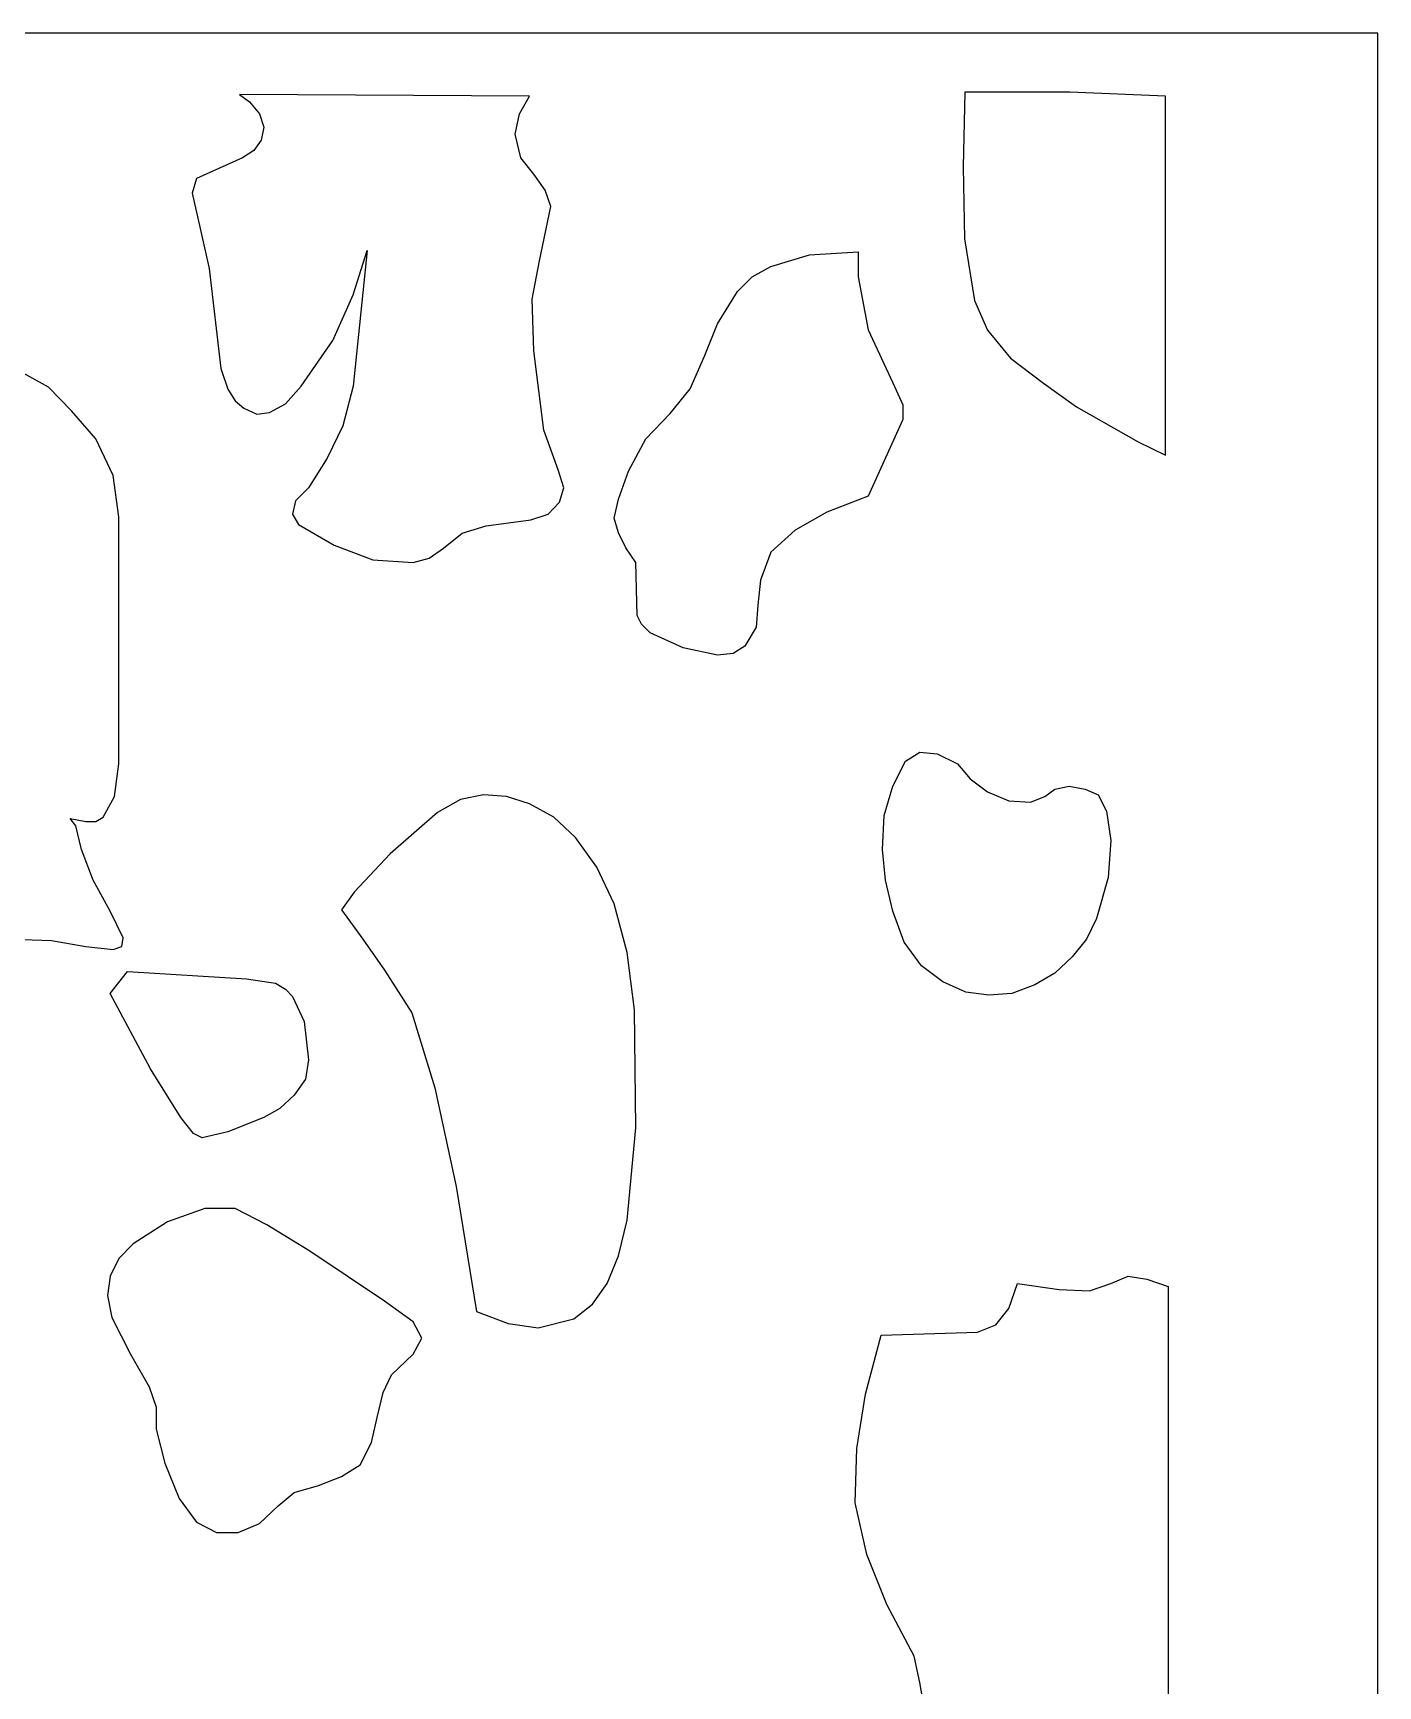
# Model space of a CAD drawing. Header units: centimetres. Extents: x 14.6 to 27.5, y -9.5 to 9.4.
# Drawn here: x 25.328 to 27.5, y 6.737 to 9.406 of the extents above; entities that cross this region are included whole.
import ezdxf

# ---------------------------------------------------------------- set-up
doc = ezdxf.new("R2010")
doc.units = ezdxf.units.CM
doc.header["$MEASUREMENT"] = 0
doc.layers.add('layer 1', color=7, linetype='Continuous')

msp = doc.modelspace()

# ---------------------------------------------------------------- linework, layer by layer
at = {"layer": 'layer 1', "color": 250}
for points, knots in [([(27.5, -9.49904), (27.5, -9.49904), (21.19814, -9.50001), (21.19814, -9.50001), (21.19814, -9.50001), (21.19814, -9.50001), (21.19814, 9.40559), (21.19814, 9.40559), (21.19814, 9.40559), (21.19814, 9.40559), (27.5, 9.40559), (27.5, 9.40559), (27.5, 9.40559), (27.5, 9.40559), (27.5, -9.49904), (27.5, -9.49904)], [0, 0, 0, 0, 0.2, 0.2, 0.2, 0.2, 0.4, 0.4, 0.4, 0.4, 0.6, 0.6, 0.6, 0.6, 1, 1, 1, 1]), ([(25.77259, 8.67165), (25.77259, 8.67165), (25.8027, 8.7193), (25.8027, 8.7193), (25.8027, 8.7193), (25.8027, 8.7193), (25.82825, 8.7716), (25.82825, 8.7716), (25.82825, 8.7716), (25.82825, 8.7716), (25.84471, 8.83571), (25.84471, 8.83571), (25.84471, 8.83571), (25.84471, 8.83571), (25.86782, 9.05441), (25.86782, 9.05441), (25.86782, 9.05441), (25.86782, 9.05441), (25.84471, 8.98312), (25.84471, 8.98312), (25.84471, 8.98312), (25.84471, 8.98312), (25.81215, 8.90932), (25.81215, 8.90932), (25.81215, 8.90932), (25.81215, 8.90932), (25.76103, 8.83571), (25.76103, 8.83571), (25.76103, 8.83571), (25.76103, 8.83571), (25.73548, 8.80724), (25.73548, 8.80724), (25.73548, 8.80724), (25.73548, 8.80724), (25.70992, 8.79291), (25.70992, 8.79291), (25.70992, 8.79291), (25.70992, 8.79291), (25.68926, 8.79058), (25.68926, 8.79058), (25.68926, 8.79058), (25.68926, 8.79058), (25.66826, 8.80007), (25.66826, 8.80007), (25.66826, 8.80007), (25.66826, 8.80007), (25.65425, 8.81189), (25.65425, 8.81189), (25.65425, 8.81189), (25.65425, 8.81189), (25.6427, 8.83087), (25.6427, 8.83087), (25.6427, 8.83087), (25.6427, 8.83087), (25.63115, 8.86419), (25.63115, 8.86419), (25.63115, 8.86419), (25.63115, 8.86419), (25.61259, 9.02574), (25.61259, 9.02574), (25.61259, 9.02574), (25.61259, 9.02574), (25.59403, 9.10671), (25.59403, 9.10671), (25.59403, 9.10671), (25.59403, 9.10671), (25.58493, 9.147), (25.58493, 9.147), (25.58493, 9.147), (25.58493, 9.147), (25.59193, 9.17082), (25.59193, 9.17082), (25.59193, 9.17082), (25.59193, 9.17082), (25.66616, 9.20414), (25.66616, 9.20414), (25.66616, 9.20414), (25.66616, 9.20414), (25.68471, 9.21596), (25.68471, 9.21596), (25.68471, 9.21596), (25.68471, 9.21596), (25.69626, 9.23262), (25.69626, 9.23262), (25.69626, 9.23262), (25.69626, 9.23262), (25.70082, 9.25392), (25.70082, 9.25392), (25.70082, 9.25392), (25.70082, 9.25392), (25.69381, 9.27542), (25.69381, 9.27542), (25.69381, 9.27542), (25.69381, 9.27542), (25.67771, 9.29441), (25.67771, 9.29441), (25.67771, 9.29441), (25.67771, 9.29441), (25.66125, 9.30622), (25.66125, 9.30622), (25.66125, 9.30622), (25.66125, 9.30622), (26.12969, 9.3039), (26.12969, 9.3039), (26.12969, 9.3039), (26.12969, 9.3039), (26.11359, 9.27542), (26.11359, 9.27542), (26.11359, 9.27542), (26.11359, 9.27542), (26.10659, 9.24211), (26.10659, 9.24211), (26.10659, 9.24211), (26.10659, 9.24211), (26.11569, 9.20414), (26.11569, 9.20414), (26.11569, 9.20414), (26.11569, 9.20414), (26.13669, 9.17799), (26.13669, 9.17799), (26.13669, 9.17799), (26.13669, 9.17799), (26.15525, 9.15184), (26.15525, 9.15184), (26.15525, 9.15184), (26.15525, 9.15184), (26.16435, 9.12569), (26.16435, 9.12569), (26.16435, 9.12569), (26.16435, 9.12569), (26.1458, 9.03775), (26.1458, 9.03775), (26.1458, 9.03775), (26.1458, 9.03775), (26.13424, 8.97596), (26.13424, 8.97596), (26.13424, 8.97596), (26.13424, 8.97596), (26.13669, 8.89266), (26.13669, 8.89266), (26.13669, 8.89266), (26.13669, 8.89266), (26.1528, 8.76443), (26.1528, 8.76443), (26.1528, 8.76443), (26.1528, 8.76443), (26.17626, 8.70031), (26.17626, 8.70031), (26.17626, 8.70031), (26.17626, 8.70031), (26.18536, 8.67165), (26.18536, 8.67165), (26.18536, 8.67165), (26.18536, 8.67165), (26.17836, 8.64801), (26.17836, 8.64801), (26.17836, 8.64801), (26.17836, 8.64801), (26.1598, 8.62903), (26.1598, 8.62903), (26.1598, 8.62903), (26.1598, 8.62903), (26.13214, 8.61954), (26.13214, 8.61954), (26.13214, 8.61954), (26.13214, 8.61954), (26.06002, 8.61005), (26.06002, 8.61005), (26.06002, 8.61005), (26.06002, 8.61005), (26.02081, 8.59804), (26.02081, 8.59804), (26.02081, 8.59804), (26.02081, 8.59804), (25.9907, 8.57421), (25.9907, 8.57421), (25.9907, 8.57421), (25.9907, 8.57421), (25.96759, 8.55775), (25.96759, 8.55775), (25.96759, 8.55775), (25.96759, 8.55775), (25.94204, 8.55058), (25.94204, 8.55058), (25.94204, 8.55058), (25.94204, 8.55058), (25.87692, 8.55523), (25.87692, 8.55523), (25.87692, 8.55523), (25.87692, 8.55523), (25.81425, 8.57906), (25.81425, 8.57906), (25.81425, 8.57906), (25.81425, 8.57906), (25.75648, 8.61237), (25.75648, 8.61237), (25.75648, 8.61237), (25.75648, 8.61237), (25.74703, 8.62903), (25.74703, 8.62903), (25.74703, 8.62903), (25.74703, 8.62903), (25.75193, 8.65034), (25.75193, 8.65034), (25.75193, 8.65034), (25.75193, 8.65034), (25.77259, 8.67165), (25.77259, 8.67165)], [0, 0, 0, 0, 0.0188679, 0.0188679, 0.0188679, 0.0188679, 0.0377358, 0.0377358, 0.0377358, 0.0377358, 0.0566038, 0.0566038, 0.0566038, 0.0566038, 0.0754717, 0.0754717, 0.0754717, 0.0754717, 0.0943396, 0.0943396, 0.0943396, 0.0943396, 0.1132075, 0.1132075, 0.1132075, 0.1132075, 0.1320755, 0.1320755, 0.1320755, 0.1320755, 0.1509434, 0.1509434, 0.1509434, 0.1509434, 0.1698113, 0.1698113, 0.1698113, 0.1698113, 0.1886792, 0.1886792, 0.1886792, 0.1886792, 0.2075472, 0.2075472, 0.2075472, 0.2075472, 0.2264151, 0.2264151, 0.2264151, 0.2264151, 0.245283, 0.245283, 0.245283, 0.245283, 0.2641509, 0.2641509, 0.2641509, 0.2641509, 0.2830189, 0.2830189, 0.2830189, 0.2830189, 0.3018868, 0.3018868, 0.3018868, 0.3018868, 0.3207547, 0.3207547, 0.3207547, 0.3207547, 0.3396226, 0.3396226, 0.3396226, 0.3396226, 0.3584906, 0.3584906, 0.3584906, 0.3584906, 0.3773585, 0.3773585, 0.3773585, 0.3773585, 0.3962264, 0.3962264, 0.3962264, 0.3962264, 0.4150943, 0.4150943, 0.4150943, 0.4150943, 0.4339623, 0.4339623, 0.4339623, 0.4339623, 0.4528302, 0.4528302, 0.4528302, 0.4528302, 0.4716981, 0.4716981, 0.4716981, 0.4716981, 0.490566, 0.490566, 0.490566, 0.490566, 0.509434, 0.509434, 0.509434, 0.509434, 0.5283019, 0.5283019, 0.5283019, 0.5283019, 0.5471698, 0.5471698, 0.5471698, 0.5471698, 0.5660377, 0.5660377, 0.5660377, 0.5660377, 0.5849057, 0.5849057, 0.5849057, 0.5849057, 0.6037736, 0.6037736, 0.6037736, 0.6037736, 0.6226415, 0.6226415, 0.6226415, 0.6226415, 0.6415094, 0.6415094, 0.6415094, 0.6415094, 0.6603774, 0.6603774, 0.6603774, 0.6603774, 0.6792453, 0.6792453, 0.6792453, 0.6792453, 0.6981132, 0.6981132, 0.6981132, 0.6981132, 0.7169811, 0.7169811, 0.7169811, 0.7169811, 0.7358491, 0.7358491, 0.7358491, 0.7358491, 0.754717, 0.754717, 0.754717, 0.754717, 0.7735849, 0.7735849, 0.7735849, 0.7735849, 0.7924528, 0.7924528, 0.7924528, 0.7924528, 0.8113208, 0.8113208, 0.8113208, 0.8113208, 0.8301887, 0.8301887, 0.8301887, 0.8301887, 0.8490566, 0.8490566, 0.8490566, 0.8490566, 0.8679245, 0.8679245, 0.8679245, 0.8679245, 0.8867925, 0.8867925, 0.8867925, 0.8867925, 0.9056604, 0.9056604, 0.9056604, 0.9056604, 0.9245283, 0.9245283, 0.9245283, 0.9245283, 0.9433962, 0.9433962, 0.9433962, 0.9433962, 0.9622642, 0.9622642, 0.9622642, 0.9622642, 1, 1, 1, 1]), ([(27.15689, 9.3039), (27.15689, 9.3039), (27.15689, 8.72395), (27.15689, 8.72395), (27.15689, 8.72395), (27.15689, 8.72395), (27.11278, 8.74545), (27.11278, 8.74545), (27.11278, 8.74545), (27.11278, 8.74545), (27.013, 8.8024), (27.013, 8.8024), (27.013, 8.8024), (27.013, 8.8024), (26.95979, 8.84056), (26.95979, 8.84056), (26.95979, 8.84056), (26.95979, 8.84056), (26.90657, 8.88085), (26.90657, 8.88085), (26.90657, 8.88085), (26.90657, 8.88085), (26.86946, 8.92598), (26.86946, 8.92598), (26.86946, 8.92598), (26.86946, 8.92598), (26.84845, 8.97363), (26.84845, 8.97363), (26.84845, 8.97363), (26.84845, 8.97363), (26.83235, 9.07339), (26.83235, 9.07339), (26.83235, 9.07339), (26.83235, 9.07339), (26.8299, 9.18981), (26.8299, 9.18981), (26.8299, 9.18981), (26.8299, 9.18981), (26.8327, 9.31029), (26.8327, 9.31029), (26.8327, 9.31029), (26.8327, 9.31029), (27.00215, 9.31029), (27.00215, 9.31029), (27.00215, 9.31029), (27.00215, 9.31029), (27.15689, 9.3039), (27.15689, 9.3039)], [0, 0, 0, 0, 0.0769231, 0.0769231, 0.0769231, 0.0769231, 0.1538462, 0.1538462, 0.1538462, 0.1538462, 0.2307692, 0.2307692, 0.2307692, 0.2307692, 0.3076923, 0.3076923, 0.3076923, 0.3076923, 0.3846154, 0.3846154, 0.3846154, 0.3846154, 0.4615385, 0.4615385, 0.4615385, 0.4615385, 0.5384615, 0.5384615, 0.5384615, 0.5384615, 0.6153846, 0.6153846, 0.6153846, 0.6153846, 0.6923077, 0.6923077, 0.6923077, 0.6923077, 0.7692308, 0.7692308, 0.7692308, 0.7692308, 0.8461538, 0.8461538, 0.8461538, 0.8461538, 1, 1, 1, 1]), ([(26.47734, 8.41557), (26.47734, 8.41557), (26.4959, 8.44656), (26.4959, 8.44656), (26.4959, 8.44656), (26.4959, 8.44656), (26.49835, 8.4822), (26.49835, 8.4822), (26.49835, 8.4822), (26.49835, 8.4822), (26.5029, 8.52249), (26.5029, 8.52249), (26.5029, 8.52249), (26.5029, 8.52249), (26.51936, 8.56763), (26.51936, 8.56763), (26.51936, 8.56763), (26.51936, 8.56763), (26.55857, 8.60327), (26.55857, 8.60327), (26.55857, 8.60327), (26.55857, 8.60327), (26.60968, 8.63194), (26.60968, 8.63194), (26.60968, 8.63194), (26.60968, 8.63194), (26.6769, 8.65809), (26.6769, 8.65809), (26.6769, 8.65809), (26.6769, 8.65809), (26.73257, 8.78148), (26.73257, 8.78148), (26.73257, 8.78148), (26.73257, 8.78148), (26.73257, 8.8053), (26.73257, 8.8053), (26.73257, 8.8053), (26.73257, 8.8053), (26.71646, 8.84094), (26.71646, 8.84094), (26.71646, 8.84094), (26.71646, 8.84094), (26.6769, 8.92656), (26.6769, 8.92656), (26.6769, 8.92656), (26.6769, 8.92656), (26.6608, 9.01199), (26.6608, 9.01199), (26.6608, 9.01199), (26.6608, 9.01199), (26.6608, 9.05247), (26.6608, 9.05247), (26.6608, 9.05247), (26.6608, 9.05247), (26.58168, 9.04763), (26.58168, 9.04763), (26.58168, 9.04763), (26.58168, 9.04763), (26.51936, 9.02864), (26.51936, 9.02864), (26.51936, 9.02864), (26.51936, 9.02864), (26.48925, 9.01199), (26.48925, 9.01199), (26.48925, 9.01199), (26.48925, 9.01199), (26.46579, 8.98835), (26.46579, 8.98835), (26.46579, 8.98835), (26.46579, 8.98835), (26.43358, 8.93605), (26.43358, 8.93605), (26.43358, 8.93605), (26.43358, 8.93605), (26.41258, 8.88375), (26.41258, 8.88375), (26.41258, 8.88375), (26.41258, 8.88375), (26.38947, 8.83145), (26.38947, 8.83145), (26.38947, 8.83145), (26.38947, 8.83145), (26.35691, 8.79116), (26.35691, 8.79116), (26.35691, 8.79116), (26.35691, 8.79116), (26.3177, 8.75068), (26.3177, 8.75068), (26.3177, 8.75068), (26.3177, 8.75068), (26.28969, 8.69838), (26.28969, 8.69838), (26.28969, 8.69838), (26.28969, 8.69838), (26.27358, 8.65324), (26.27358, 8.65324), (26.27358, 8.65324), (26.27358, 8.65324), (26.26658, 8.62225), (26.26658, 8.62225), (26.26658, 8.62225), (26.26658, 8.62225), (26.27358, 8.59862), (26.27358, 8.59862), (26.27358, 8.59862), (26.27358, 8.59862), (26.28514, 8.57479), (26.28514, 8.57479), (26.28514, 8.57479), (26.28514, 8.57479), (26.30124, 8.55097), (26.30124, 8.55097), (26.30124, 8.55097), (26.30124, 8.55097), (26.30369, 8.46554), (26.30369, 8.46554), (26.30369, 8.46554), (26.30369, 8.46554), (26.3107, 8.45121), (26.3107, 8.45121), (26.3107, 8.45121), (26.3107, 8.45121), (26.32435, 8.43707), (26.32435, 8.43707), (26.32435, 8.43707), (26.32435, 8.43707), (26.37792, 8.41324), (26.37792, 8.41324), (26.37792, 8.41324), (26.37792, 8.41324), (26.43358, 8.40143), (26.43358, 8.40143), (26.43358, 8.40143), (26.43358, 8.40143), (26.45879, 8.40375), (26.45879, 8.40375), (26.45879, 8.40375), (26.45879, 8.40375), (26.47734, 8.41557), (26.47734, 8.41557)], [0, 0, 0, 0, 0.0277778, 0.0277778, 0.0277778, 0.0277778, 0.0555556, 0.0555556, 0.0555556, 0.0555556, 0.0833333, 0.0833333, 0.0833333, 0.0833333, 0.1111111, 0.1111111, 0.1111111, 0.1111111, 0.1388889, 0.1388889, 0.1388889, 0.1388889, 0.1666667, 0.1666667, 0.1666667, 0.1666667, 0.1944444, 0.1944444, 0.1944444, 0.1944444, 0.2222222, 0.2222222, 0.2222222, 0.2222222, 0.25, 0.25, 0.25, 0.25, 0.2777778, 0.2777778, 0.2777778, 0.2777778, 0.3055556, 0.3055556, 0.3055556, 0.3055556, 0.3333333, 0.3333333, 0.3333333, 0.3333333, 0.3611111, 0.3611111, 0.3611111, 0.3611111, 0.3888889, 0.3888889, 0.3888889, 0.3888889, 0.4166667, 0.4166667, 0.4166667, 0.4166667, 0.4444444, 0.4444444, 0.4444444, 0.4444444, 0.4722222, 0.4722222, 0.4722222, 0.4722222, 0.5, 0.5, 0.5, 0.5, 0.5277778, 0.5277778, 0.5277778, 0.5277778, 0.5555556, 0.5555556, 0.5555556, 0.5555556, 0.5833333, 0.5833333, 0.5833333, 0.5833333, 0.6111111, 0.6111111, 0.6111111, 0.6111111, 0.6388889, 0.6388889, 0.6388889, 0.6388889, 0.6666667, 0.6666667, 0.6666667, 0.6666667, 0.6944444, 0.6944444, 0.6944444, 0.6944444, 0.7222222, 0.7222222, 0.7222222, 0.7222222, 0.75, 0.75, 0.75, 0.75, 0.7777778, 0.7777778, 0.7777778, 0.7777778, 0.8055556, 0.8055556, 0.8055556, 0.8055556, 0.8333333, 0.8333333, 0.8333333, 0.8333333, 0.8611111, 0.8611111, 0.8611111, 0.8611111, 0.8888889, 0.8888889, 0.8888889, 0.8888889, 0.9166667, 0.9166667, 0.9166667, 0.9166667, 0.9444444, 0.9444444, 0.9444444, 0.9444444, 1, 1, 1, 1]), ([(25.07028, 8.29915), (25.07028, 8.29915), (25.04927, 8.32763), (25.04927, 8.32763), (25.04927, 8.32763), (25.04927, 8.32763), (25.02372, 8.34661), (25.02372, 8.34661), (25.02372, 8.34661), (25.02372, 8.34661), (24.96805, 8.36811), (24.96805, 8.36811), (24.96805, 8.36811), (24.96805, 8.36811), (24.92184, 8.39426), (24.92184, 8.39426), (24.92184, 8.39426), (24.92184, 8.39426), (24.90538, 8.41789), (24.90538, 8.41789), (24.90538, 8.41789), (24.90538, 8.41789), (24.89628, 8.45121), (24.89628, 8.45121), (24.89628, 8.45121), (24.89628, 8.45121), (24.90328, 8.50351), (24.90328, 8.50351), (24.90328, 8.50351), (24.90328, 8.50351), (24.92639, 8.57247), (24.92639, 8.57247), (24.92639, 8.57247), (24.92639, 8.57247), (25.00306, 8.72937), (25.00306, 8.72937), (25.00306, 8.72937), (25.00306, 8.72937), (25.12105, 8.92424), (25.12105, 8.92424), (25.12105, 8.92424), (25.12105, 8.92424), (25.21627, 8.89557), (25.21627, 8.89557), (25.21627, 8.89557), (25.21627, 8.89557), (25.2926, 8.86709), (25.2926, 8.86709), (25.2926, 8.86709), (25.2926, 8.86709), (25.35316, 8.83378), (25.35316, 8.83378), (25.35316, 8.83378), (25.35316, 8.83378), (25.39027, 8.79581), (25.39027, 8.79581), (25.39027, 8.79581), (25.39027, 8.79581), (25.42949, 8.75068), (25.42949, 8.75068), (25.42949, 8.75068), (25.42949, 8.75068), (25.45749, 8.69121), (25.45749, 8.69121), (25.45749, 8.69121), (25.45749, 8.69121), (25.4666, 8.62477), (25.4666, 8.62477), (25.4666, 8.62477), (25.4666, 8.62477), (25.4666, 8.29431), (25.4666, 8.29431), (25.4666, 8.29431), (25.4666, 8.29431), (25.4666, 8.22554), (25.4666, 8.22554), (25.4666, 8.22554), (25.4666, 8.22554), (25.45959, 8.17324), (25.45959, 8.17324), (25.45959, 8.17324), (25.45959, 8.17324), (25.44104, 8.13993), (25.44104, 8.13993), (25.44104, 8.13993), (25.44104, 8.13993), (25.42949, 8.13276), (25.42949, 8.13276), (25.42949, 8.13276), (25.42949, 8.13276), (25.41338, 8.13276), (25.41338, 8.13276), (25.41338, 8.13276), (25.41338, 8.13276), (25.38782, 8.1376), (25.38782, 8.1376), (25.38782, 8.1376), (25.38782, 8.1376), (25.39693, 8.12579), (25.39693, 8.12579), (25.39693, 8.12579), (25.39693, 8.12579), (25.40638, 8.08763), (25.40638, 8.08763), (25.40638, 8.08763), (25.40638, 8.08763), (25.42493, 8.03784), (25.42493, 8.03784), (25.42493, 8.03784), (25.42493, 8.03784), (25.45259, 7.98787), (25.45259, 7.98787), (25.45259, 7.98787), (25.45259, 7.98787), (25.4736, 7.94506), (25.4736, 7.94506), (25.4736, 7.94506), (25.4736, 7.94506), (25.47115, 7.93072), (25.47115, 7.93072), (25.47115, 7.93072), (25.47115, 7.93072), (25.45749, 7.92608), (25.45749, 7.92608), (25.45749, 7.92608), (25.45749, 7.92608), (25.41338, 7.93072), (25.41338, 7.93072), (25.41338, 7.93072), (25.41338, 7.93072), (25.35771, 7.94041), (25.35771, 7.94041), (25.35771, 7.94041), (25.35771, 7.94041), (25.29505, 7.94273), (25.29505, 7.94273), (25.29505, 7.94273), (25.29505, 7.94273), (25.26739, 7.93557), (25.26739, 7.93557), (25.26739, 7.93557), (25.26739, 7.93557), (25.24393, 7.92123), (25.24393, 7.92123), (25.24393, 7.92123), (25.24393, 7.92123), (25.19772, 7.88559), (25.19772, 7.88559), (25.19772, 7.88559), (25.19772, 7.88559), (25.14905, 7.86661), (25.14905, 7.86661), (25.14905, 7.86661), (25.14905, 7.86661), (25.11194, 7.86428), (25.11194, 7.86428), (25.11194, 7.86428), (25.11194, 7.86428), (25.09794, 7.87145), (25.09794, 7.87145), (25.09794, 7.87145), (25.09794, 7.87145), (25.09094, 7.88559), (25.09094, 7.88559), (25.09094, 7.88559), (25.09094, 7.88559), (25.06783, 7.9284), (25.06783, 7.9284), (25.06783, 7.9284), (25.06783, 7.9284), (25.03072, 7.9807), (25.03072, 7.9807), (25.03072, 7.9807), (25.03072, 7.9807), (24.98205, 8.04249), (24.98205, 8.04249), (24.98205, 8.04249), (24.98205, 8.04249), (25.00306, 8.06864), (25.00306, 8.06864), (25.00306, 8.06864), (25.00306, 8.06864), (25.04472, 8.13528), (25.04472, 8.13528), (25.04472, 8.13528), (25.04472, 8.13528), (25.07483, 8.21838), (25.07483, 8.21838), (25.07483, 8.21838), (25.07483, 8.21838), (25.07938, 8.26119), (25.07938, 8.26119), (25.07938, 8.26119), (25.07938, 8.26119), (25.07028, 8.29915), (25.07028, 8.29915)], [0, 0, 0, 0, 0.02, 0.02, 0.02, 0.02, 0.04, 0.04, 0.04, 0.04, 0.06, 0.06, 0.06, 0.06, 0.08, 0.08, 0.08, 0.08, 0.1, 0.1, 0.1, 0.1, 0.12, 0.12, 0.12, 0.12, 0.14, 0.14, 0.14, 0.14, 0.16, 0.16, 0.16, 0.16, 0.18, 0.18, 0.18, 0.18, 0.2, 0.2, 0.2, 0.2, 0.22, 0.22, 0.22, 0.22, 0.24, 0.24, 0.24, 0.24, 0.26, 0.26, 0.26, 0.26, 0.28, 0.28, 0.28, 0.28, 0.3, 0.3, 0.3, 0.3, 0.32, 0.32, 0.32, 0.32, 0.34, 0.34, 0.34, 0.34, 0.36, 0.36, 0.36, 0.36, 0.38, 0.38, 0.38, 0.38, 0.4, 0.4, 0.4, 0.4, 0.42, 0.42, 0.42, 0.42, 0.44, 0.44, 0.44, 0.44, 0.46, 0.46, 0.46, 0.46, 0.48, 0.48, 0.48, 0.48, 0.5, 0.5, 0.5, 0.5, 0.52, 0.52, 0.52, 0.52, 0.54, 0.54, 0.54, 0.54, 0.56, 0.56, 0.56, 0.56, 0.58, 0.58, 0.58, 0.58, 0.6, 0.6, 0.6, 0.6, 0.62, 0.62, 0.62, 0.62, 0.64, 0.64, 0.64, 0.64, 0.66, 0.66, 0.66, 0.66, 0.68, 0.68, 0.68, 0.68, 0.7, 0.7, 0.7, 0.7, 0.72, 0.72, 0.72, 0.72, 0.74, 0.74, 0.74, 0.74, 0.76, 0.76, 0.76, 0.76, 0.78, 0.78, 0.78, 0.78, 0.8, 0.8, 0.8, 0.8, 0.82, 0.82, 0.82, 0.82, 0.84, 0.84, 0.84, 0.84, 0.86, 0.86, 0.86, 0.86, 0.88, 0.88, 0.88, 0.88, 0.9, 0.9, 0.9, 0.9, 0.92, 0.92, 0.92, 0.92, 0.94, 0.94, 0.94, 0.94, 0.96, 0.96, 0.96, 0.96, 1, 1, 1, 1]), ([(26.79734, 7.87378), (26.79734, 7.87378), (26.83445, 7.85712), (26.83445, 7.85712), (26.83445, 7.85712), (26.83445, 7.85712), (26.87156, 7.85247), (26.87156, 7.85247), (26.87156, 7.85247), (26.87156, 7.85247), (26.90867, 7.85479), (26.90867, 7.85479), (26.90867, 7.85479), (26.90867, 7.85479), (26.94578, 7.86893), (26.94578, 7.86893), (26.94578, 7.86893), (26.94578, 7.86893), (26.97834, 7.88811), (26.97834, 7.88811), (26.97834, 7.88811), (26.97834, 7.88811), (27.006, 7.91426), (27.006, 7.91426), (27.006, 7.91426), (27.006, 7.91426), (27.02946, 7.94273), (27.02946, 7.94273), (27.02946, 7.94273), (27.02946, 7.94273), (27.04556, 7.97605), (27.04556, 7.97605), (27.04556, 7.97605), (27.04556, 7.97605), (27.06412, 8.04249), (27.06412, 8.04249), (27.06412, 8.04249), (27.06412, 8.04249), (27.06867, 8.10196), (27.06867, 8.10196), (27.06867, 8.10196), (27.06867, 8.10196), (27.06167, 8.14942), (27.06167, 8.14942), (27.06167, 8.14942), (27.06167, 8.14942), (27.04801, 8.17557), (27.04801, 8.17557), (27.04801, 8.17557), (27.04801, 8.17557), (27.02701, 8.18506), (27.02701, 8.18506), (27.02701, 8.18506), (27.02701, 8.18506), (27.00145, 8.1899), (27.00145, 8.1899), (27.00145, 8.1899), (27.00145, 8.1899), (26.97834, 8.18506), (26.97834, 8.18506), (26.97834, 8.18506), (26.97834, 8.18506), (26.96224, 8.17324), (26.96224, 8.17324), (26.96224, 8.17324), (26.96224, 8.17324), (26.93878, 8.16375), (26.93878, 8.16375), (26.93878, 8.16375), (26.93878, 8.16375), (26.90412, 8.16608), (26.90412, 8.16608), (26.90412, 8.16608), (26.90412, 8.16608), (26.86946, 8.18041), (26.86946, 8.18041), (26.86946, 8.18041), (26.86946, 8.18041), (26.84145, 8.20172), (26.84145, 8.20172), (26.84145, 8.20172), (26.84145, 8.20172), (26.8208, 8.22554), (26.8208, 8.22554), (26.8208, 8.22554), (26.8208, 8.22554), (26.78824, 8.2422), (26.78824, 8.2422), (26.78824, 8.2422), (26.78824, 8.2422), (26.76023, 8.24453), (26.76023, 8.24453), (26.76023, 8.24453), (26.76023, 8.24453), (26.73712, 8.23019), (26.73712, 8.23019), (26.73712, 8.23019), (26.73712, 8.23019), (26.71646, 8.1899), (26.71646, 8.1899), (26.71646, 8.1899), (26.71646, 8.1899), (26.70246, 8.14225), (26.70246, 8.14225), (26.70246, 8.14225), (26.70246, 8.14225), (26.70001, 8.08763), (26.70001, 8.08763), (26.70001, 8.08763), (26.70001, 8.08763), (26.70456, 8.03784), (26.70456, 8.03784), (26.70456, 8.03784), (26.70456, 8.03784), (26.71646, 7.98787), (26.71646, 7.98787), (26.71646, 7.98787), (26.71646, 7.98787), (26.73502, 7.93789), (26.73502, 7.93789), (26.73502, 7.93789), (26.73502, 7.93789), (26.76268, 7.89993), (26.76268, 7.89993), (26.76268, 7.89993), (26.76268, 7.89993), (26.79734, 7.87378), (26.79734, 7.87378)], [0, 0, 0, 0, 0.030303, 0.030303, 0.030303, 0.030303, 0.0606061, 0.0606061, 0.0606061, 0.0606061, 0.0909091, 0.0909091, 0.0909091, 0.0909091, 0.1212121, 0.1212121, 0.1212121, 0.1212121, 0.1515152, 0.1515152, 0.1515152, 0.1515152, 0.1818182, 0.1818182, 0.1818182, 0.1818182, 0.2121212, 0.2121212, 0.2121212, 0.2121212, 0.2424242, 0.2424242, 0.2424242, 0.2424242, 0.2727273, 0.2727273, 0.2727273, 0.2727273, 0.3030303, 0.3030303, 0.3030303, 0.3030303, 0.3333333, 0.3333333, 0.3333333, 0.3333333, 0.3636364, 0.3636364, 0.3636364, 0.3636364, 0.3939394, 0.3939394, 0.3939394, 0.3939394, 0.4242424, 0.4242424, 0.4242424, 0.4242424, 0.4545455, 0.4545455, 0.4545455, 0.4545455, 0.4848485, 0.4848485, 0.4848485, 0.4848485, 0.5151515, 0.5151515, 0.5151515, 0.5151515, 0.5454545, 0.5454545, 0.5454545, 0.5454545, 0.5757576, 0.5757576, 0.5757576, 0.5757576, 0.6060606, 0.6060606, 0.6060606, 0.6060606, 0.6363636, 0.6363636, 0.6363636, 0.6363636, 0.6666667, 0.6666667, 0.6666667, 0.6666667, 0.6969697, 0.6969697, 0.6969697, 0.6969697, 0.7272727, 0.7272727, 0.7272727, 0.7272727, 0.7575758, 0.7575758, 0.7575758, 0.7575758, 0.7878788, 0.7878788, 0.7878788, 0.7878788, 0.8181818, 0.8181818, 0.8181818, 0.8181818, 0.8484848, 0.8484848, 0.8484848, 0.8484848, 0.8787879, 0.8787879, 0.8787879, 0.8787879, 0.9090909, 0.9090909, 0.9090909, 0.9090909, 0.9393939, 0.9393939, 0.9393939, 0.9393939, 1, 1, 1, 1]), ([(26.04392, 7.34147), (26.04392, 7.34147), (26.01136, 7.54351), (26.01136, 7.54351), (26.01136, 7.54351), (26.01136, 7.54351), (25.9767, 7.70273), (25.9767, 7.70273), (25.9767, 7.70273), (25.9767, 7.70273), (25.93959, 7.8238), (25.93959, 7.8238), (25.93959, 7.8238), (25.93959, 7.8238), (25.89547, 7.89276), (25.89547, 7.89276), (25.89547, 7.89276), (25.89547, 7.89276), (25.86081, 7.94273), (25.86081, 7.94273), (25.86081, 7.94273), (25.86081, 7.94273), (25.82615, 7.99019), (25.82615, 7.99019), (25.82615, 7.99019), (25.82615, 7.99019), (25.84681, 8.01867), (25.84681, 8.01867), (25.84681, 8.01867), (25.84681, 8.01867), (25.90493, 8.08046), (25.90493, 8.08046), (25.90493, 8.08046), (25.90493, 8.08046), (25.98125, 8.14709), (25.98125, 8.14709), (25.98125, 8.14709), (25.98125, 8.14709), (26.01836, 8.1684), (26.01836, 8.1684), (26.01836, 8.1684), (26.01836, 8.1684), (26.05547, 8.17557), (26.05547, 8.17557), (26.05547, 8.17557), (26.05547, 8.17557), (26.09258, 8.17324), (26.09258, 8.17324), (26.09258, 8.17324), (26.09258, 8.17324), (26.12969, 8.16123), (26.12969, 8.16123), (26.12969, 8.16123), (26.12969, 8.16123), (26.16925, 8.13993), (26.16925, 8.13993), (26.16925, 8.13993), (26.16925, 8.13993), (26.20391, 8.10661), (26.20391, 8.10661), (26.20391, 8.10661), (26.20391, 8.10661), (26.23857, 8.05915), (26.23857, 8.05915), (26.23857, 8.05915), (26.23857, 8.05915), (26.26658, 7.99968), (26.26658, 7.99968), (26.26658, 7.99968), (26.26658, 7.99968), (26.28724, 7.92123), (26.28724, 7.92123), (26.28724, 7.92123), (26.28724, 7.92123), (26.29914, 7.82864), (26.29914, 7.82864), (26.29914, 7.82864), (26.29914, 7.82864), (26.30124, 7.63842), (26.30124, 7.63842), (26.30124, 7.63842), (26.30124, 7.63842), (26.28724, 7.48888), (26.28724, 7.48888), (26.28724, 7.48888), (26.28724, 7.48888), (26.27358, 7.43174), (26.27358, 7.43174), (26.27358, 7.43174), (26.27358, 7.43174), (26.25503, 7.38661), (26.25503, 7.38661), (26.25503, 7.38661), (26.25503, 7.38661), (26.23157, 7.35329), (26.23157, 7.35329), (26.23157, 7.35329), (26.23157, 7.35329), (26.20146, 7.32966), (26.20146, 7.32966), (26.20146, 7.32966), (26.20146, 7.32966), (26.1437, 7.31532), (26.1437, 7.31532), (26.1437, 7.31532), (26.1437, 7.31532), (26.09503, 7.32249), (26.09503, 7.32249), (26.09503, 7.32249), (26.09503, 7.32249), (26.04392, 7.34147), (26.04392, 7.34147)], [0, 0, 0, 0, 0.0344828, 0.0344828, 0.0344828, 0.0344828, 0.0689655, 0.0689655, 0.0689655, 0.0689655, 0.1034483, 0.1034483, 0.1034483, 0.1034483, 0.137931, 0.137931, 0.137931, 0.137931, 0.1724138, 0.1724138, 0.1724138, 0.1724138, 0.2068966, 0.2068966, 0.2068966, 0.2068966, 0.2413793, 0.2413793, 0.2413793, 0.2413793, 0.2758621, 0.2758621, 0.2758621, 0.2758621, 0.3103448, 0.3103448, 0.3103448, 0.3103448, 0.3448276, 0.3448276, 0.3448276, 0.3448276, 0.3793103, 0.3793103, 0.3793103, 0.3793103, 0.4137931, 0.4137931, 0.4137931, 0.4137931, 0.4482759, 0.4482759, 0.4482759, 0.4482759, 0.4827586, 0.4827586, 0.4827586, 0.4827586, 0.5172414, 0.5172414, 0.5172414, 0.5172414, 0.5517241, 0.5517241, 0.5517241, 0.5517241, 0.5862069, 0.5862069, 0.5862069, 0.5862069, 0.6206897, 0.6206897, 0.6206897, 0.6206897, 0.6551724, 0.6551724, 0.6551724, 0.6551724, 0.6896552, 0.6896552, 0.6896552, 0.6896552, 0.7241379, 0.7241379, 0.7241379, 0.7241379, 0.7586207, 0.7586207, 0.7586207, 0.7586207, 0.7931034, 0.7931034, 0.7931034, 0.7931034, 0.8275862, 0.8275862, 0.8275862, 0.8275862, 0.862069, 0.862069, 0.862069, 0.862069, 0.8965517, 0.8965517, 0.8965517, 0.8965517, 0.9310345, 0.9310345, 0.9310345, 0.9310345, 1, 1, 1, 1]), ([(25.45259, 7.85479), (25.45259, 7.85479), (25.51771, 7.73353), (25.51771, 7.73353), (25.51771, 7.73353), (25.51771, 7.73353), (25.56638, 7.65508), (25.56638, 7.65508), (25.56638, 7.65508), (25.56638, 7.65508), (25.58703, 7.62893), (25.58703, 7.62893), (25.58703, 7.62893), (25.58703, 7.62893), (25.60104, 7.62196), (25.60104, 7.62196), (25.60104, 7.62196), (25.60104, 7.62196), (25.6427, 7.63145), (25.6427, 7.63145), (25.6427, 7.63145), (25.6427, 7.63145), (25.70082, 7.65508), (25.70082, 7.65508), (25.70082, 7.65508), (25.70082, 7.65508), (25.72637, 7.66942), (25.72637, 7.66942), (25.72637, 7.66942), (25.72637, 7.66942), (25.74948, 7.69072), (25.74948, 7.69072), (25.74948, 7.69072), (25.74948, 7.69072), (25.76804, 7.71687), (25.76804, 7.71687), (25.76804, 7.71687), (25.76804, 7.71687), (25.77259, 7.74787), (25.77259, 7.74787), (25.77259, 7.74787), (25.77259, 7.74787), (25.76558, 7.80966), (25.76558, 7.80966), (25.76558, 7.80966), (25.76558, 7.80966), (25.74703, 7.84995), (25.74703, 7.84995), (25.74703, 7.84995), (25.74703, 7.84995), (25.73548, 7.86196), (25.73548, 7.86196), (25.73548, 7.86196), (25.73548, 7.86196), (25.71937, 7.87145), (25.71937, 7.87145), (25.71937, 7.87145), (25.71937, 7.87145), (25.67281, 7.87862), (25.67281, 7.87862), (25.67281, 7.87862), (25.67281, 7.87862), (25.4806, 7.89043), (25.4806, 7.89043), (25.4806, 7.89043), (25.4806, 7.89043), (25.45259, 7.85479), (25.45259, 7.85479)], [0, 0, 0, 0, 0.0555556, 0.0555556, 0.0555556, 0.0555556, 0.1111111, 0.1111111, 0.1111111, 0.1111111, 0.1666667, 0.1666667, 0.1666667, 0.1666667, 0.2222222, 0.2222222, 0.2222222, 0.2222222, 0.2777778, 0.2777778, 0.2777778, 0.2777778, 0.3333333, 0.3333333, 0.3333333, 0.3333333, 0.3888889, 0.3888889, 0.3888889, 0.3888889, 0.4444444, 0.4444444, 0.4444444, 0.4444444, 0.5, 0.5, 0.5, 0.5, 0.5555556, 0.5555556, 0.5555556, 0.5555556, 0.6111111, 0.6111111, 0.6111111, 0.6111111, 0.6666667, 0.6666667, 0.6666667, 0.6666667, 0.7222222, 0.7222222, 0.7222222, 0.7222222, 0.7777778, 0.7777778, 0.7777778, 0.7777778, 0.8333333, 0.8333333, 0.8333333, 0.8333333, 0.8888889, 0.8888889, 0.8888889, 0.8888889, 1, 1, 1, 1]), ([(25.52681, 7.18709), (25.52681, 7.18709), (25.51526, 7.22022), (25.51526, 7.22022), (25.51526, 7.22022), (25.51526, 7.22022), (25.48515, 7.27252), (25.48515, 7.27252), (25.48515, 7.27252), (25.48515, 7.27252), (25.45504, 7.33198), (25.45504, 7.33198), (25.45504, 7.33198), (25.45504, 7.33198), (25.44804, 7.36762), (25.44804, 7.36762), (25.44804, 7.36762), (25.44804, 7.36762), (25.45259, 7.39842), (25.45259, 7.39842), (25.45259, 7.39842), (25.45259, 7.39842), (25.4666, 7.42709), (25.4666, 7.42709), (25.4666, 7.42709), (25.4666, 7.42709), (25.4897, 7.45072), (25.4897, 7.45072), (25.4897, 7.45072), (25.4897, 7.45072), (25.54537, 7.48637), (25.54537, 7.48637), (25.54537, 7.48637), (25.54537, 7.48637), (25.60559, 7.50787), (25.60559, 7.50787), (25.60559, 7.50787), (25.60559, 7.50787), (25.65425, 7.50787), (25.65425, 7.50787), (25.65425, 7.50787), (25.65425, 7.50787), (25.70537, 7.48172), (25.70537, 7.48172), (25.70537, 7.48172), (25.70537, 7.48172), (25.77504, 7.43891), (25.77504, 7.43891), (25.77504, 7.43891), (25.77504, 7.43891), (25.89547, 7.35813), (25.89547, 7.35813), (25.89547, 7.35813), (25.89547, 7.35813), (25.94204, 7.32482), (25.94204, 7.32482), (25.94204, 7.32482), (25.94204, 7.32482), (25.95569, 7.29867), (25.95569, 7.29867), (25.95569, 7.29867), (25.95569, 7.29867), (25.94204, 7.27252), (25.94204, 7.27252), (25.94204, 7.27252), (25.94204, 7.27252), (25.90703, 7.2392), (25.90703, 7.2392), (25.90703, 7.2392), (25.90703, 7.2392), (25.89337, 7.21072), (25.89337, 7.21072), (25.89337, 7.21072), (25.89337, 7.21072), (25.88392, 7.17043), (25.88392, 7.17043), (25.88392, 7.17043), (25.88392, 7.17043), (25.87482, 7.12995), (25.87482, 7.12995), (25.87482, 7.12995), (25.87482, 7.12995), (25.85626, 7.09431), (25.85626, 7.09431), (25.85626, 7.09431), (25.85626, 7.09431), (25.82615, 7.07532), (25.82615, 7.07532), (25.82615, 7.07532), (25.82615, 7.07532), (25.78904, 7.06099), (25.78904, 7.06099), (25.78904, 7.06099), (25.78904, 7.06099), (25.74948, 7.04917), (25.74948, 7.04917), (25.74948, 7.04917), (25.74948, 7.04917), (25.72392, 7.02787), (25.72392, 7.02787), (25.72392, 7.02787), (25.72392, 7.02787), (25.69381, 6.9992), (25.69381, 6.9992), (25.69381, 6.9992), (25.69381, 6.9992), (25.65915, 6.98506), (25.65915, 6.98506), (25.65915, 6.98506), (25.65915, 6.98506), (25.62414, 6.98506), (25.62414, 6.98506), (25.62414, 6.98506), (25.62414, 6.98506), (25.59193, 7.00172), (25.59193, 7.00172), (25.59193, 7.00172), (25.59193, 7.00172), (25.56393, 7.03968), (25.56393, 7.03968), (25.56393, 7.03968), (25.56393, 7.03968), (25.54082, 7.09663), (25.54082, 7.09663), (25.54082, 7.09663), (25.54082, 7.09663), (25.52681, 7.15145), (25.52681, 7.15145), (25.52681, 7.15145), (25.52681, 7.15145), (25.52681, 7.18709), (25.52681, 7.18709)], [0, 0, 0, 0, 0.0294118, 0.0294118, 0.0294118, 0.0294118, 0.0588235, 0.0588235, 0.0588235, 0.0588235, 0.0882353, 0.0882353, 0.0882353, 0.0882353, 0.1176471, 0.1176471, 0.1176471, 0.1176471, 0.1470588, 0.1470588, 0.1470588, 0.1470588, 0.1764706, 0.1764706, 0.1764706, 0.1764706, 0.2058824, 0.2058824, 0.2058824, 0.2058824, 0.2352941, 0.2352941, 0.2352941, 0.2352941, 0.2647059, 0.2647059, 0.2647059, 0.2647059, 0.2941176, 0.2941176, 0.2941176, 0.2941176, 0.3235294, 0.3235294, 0.3235294, 0.3235294, 0.3529412, 0.3529412, 0.3529412, 0.3529412, 0.3823529, 0.3823529, 0.3823529, 0.3823529, 0.4117647, 0.4117647, 0.4117647, 0.4117647, 0.4411765, 0.4411765, 0.4411765, 0.4411765, 0.4705882, 0.4705882, 0.4705882, 0.4705882, 0.5, 0.5, 0.5, 0.5, 0.5294118, 0.5294118, 0.5294118, 0.5294118, 0.5588235, 0.5588235, 0.5588235, 0.5588235, 0.5882353, 0.5882353, 0.5882353, 0.5882353, 0.6176471, 0.6176471, 0.6176471, 0.6176471, 0.6470588, 0.6470588, 0.6470588, 0.6470588, 0.6764706, 0.6764706, 0.6764706, 0.6764706, 0.7058824, 0.7058824, 0.7058824, 0.7058824, 0.7352941, 0.7352941, 0.7352941, 0.7352941, 0.7647059, 0.7647059, 0.7647059, 0.7647059, 0.7941176, 0.7941176, 0.7941176, 0.7941176, 0.8235294, 0.8235294, 0.8235294, 0.8235294, 0.8529412, 0.8529412, 0.8529412, 0.8529412, 0.8823529, 0.8823529, 0.8823529, 0.8823529, 0.9117647, 0.9117647, 0.9117647, 0.9117647, 0.9411765, 0.9411765, 0.9411765, 0.9411765, 1, 1, 1, 1]), ([(27.16145, 6.39096), (27.16145, 6.39096), (27.16145, 7.38196), (27.16145, 7.38196), (27.16145, 7.38196), (27.16145, 7.38196), (27.12679, 7.39377), (27.12679, 7.39377), (27.12679, 7.39377), (27.12679, 7.39377), (27.09668, 7.39842), (27.09668, 7.39842), (27.09668, 7.39842), (27.09668, 7.39842), (27.06867, 7.38661), (27.06867, 7.38661), (27.06867, 7.38661), (27.06867, 7.38661), (27.03401, 7.37479), (27.03401, 7.37479), (27.03401, 7.37479), (27.03401, 7.37479), (26.98534, 7.37712), (26.98534, 7.37712), (26.98534, 7.37712), (26.98534, 7.37712), (26.91812, 7.38661), (26.91812, 7.38661), (26.91812, 7.38661), (26.91812, 7.38661), (26.90412, 7.34632), (26.90412, 7.34632), (26.90412, 7.34632), (26.90412, 7.34632), (26.88311, 7.32017), (26.88311, 7.32017), (26.88311, 7.32017), (26.88311, 7.32017), (26.85301, 7.30816), (26.85301, 7.30816), (26.85301, 7.30816), (26.85301, 7.30816), (26.69791, 7.30351), (26.69791, 7.30351), (26.69791, 7.30351), (26.69791, 7.30351), (26.67235, 7.2084), (26.67235, 7.2084), (26.67235, 7.2084), (26.67235, 7.2084), (26.65835, 7.12046), (26.65835, 7.12046), (26.65835, 7.12046), (26.65835, 7.12046), (26.6559, 7.03252), (26.6559, 7.03252), (26.6559, 7.03252), (26.6559, 7.03252), (26.67445, 6.94942), (26.67445, 6.94942), (26.67445, 6.94942), (26.67445, 6.94942), (26.70701, 6.86864), (26.70701, 6.86864), (26.70701, 6.86864), (26.70701, 6.86864), (26.75113, 6.78535), (26.75113, 6.78535), (26.75113, 6.78535), (26.75113, 6.78535), (26.76023, 6.74254), (26.76023, 6.74254), (26.76023, 6.74254), (26.76023, 6.74254), (26.76723, 6.70225), (26.76723, 6.70225), (26.76723, 6.70225), (26.76723, 6.70225), (26.76723, 6.65711), (26.76723, 6.65711), (26.76723, 6.65711), (26.76723, 6.65711), (26.75568, 6.61431), (26.75568, 6.61431), (26.75568, 6.61431), (26.75568, 6.61431), (26.73957, 6.5715), (26.73957, 6.5715), (26.73957, 6.5715), (26.73957, 6.5715), (26.72102, 6.53818), (26.72102, 6.53818), (26.72102, 6.53818), (26.72102, 6.53818), (26.71401, 6.51455), (26.71401, 6.51455), (26.71401, 6.51455), (26.71401, 6.51455), (26.72102, 6.50506), (26.72102, 6.50506), (26.72102, 6.50506), (26.72102, 6.50506), (26.73712, 6.50021), (26.73712, 6.50021), (26.73712, 6.50021), (26.73712, 6.50021), (26.79069, 6.49557), (26.79069, 6.49557), (26.79069, 6.49557), (26.79069, 6.49557), (26.86001, 6.4884), (26.86001, 6.4884), (26.86001, 6.4884), (26.86001, 6.4884), (26.91812, 6.47639), (26.91812, 6.47639), (26.91812, 6.47639), (26.91812, 6.47639), (27.05712, 6.41711), (27.05712, 6.41711), (27.05712, 6.41711), (27.05712, 6.41711), (27.12679, 6.39329), (27.12679, 6.39329), (27.12679, 6.39329), (27.12679, 6.39329), (27.16145, 6.39096), (27.16145, 6.39096)], [0, 0, 0, 0, 0.030303, 0.030303, 0.030303, 0.030303, 0.0606061, 0.0606061, 0.0606061, 0.0606061, 0.0909091, 0.0909091, 0.0909091, 0.0909091, 0.1212121, 0.1212121, 0.1212121, 0.1212121, 0.1515152, 0.1515152, 0.1515152, 0.1515152, 0.1818182, 0.1818182, 0.1818182, 0.1818182, 0.2121212, 0.2121212, 0.2121212, 0.2121212, 0.2424242, 0.2424242, 0.2424242, 0.2424242, 0.2727273, 0.2727273, 0.2727273, 0.2727273, 0.3030303, 0.3030303, 0.3030303, 0.3030303, 0.3333333, 0.3333333, 0.3333333, 0.3333333, 0.3636364, 0.3636364, 0.3636364, 0.3636364, 0.3939394, 0.3939394, 0.3939394, 0.3939394, 0.4242424, 0.4242424, 0.4242424, 0.4242424, 0.4545455, 0.4545455, 0.4545455, 0.4545455, 0.4848485, 0.4848485, 0.4848485, 0.4848485, 0.5151515, 0.5151515, 0.5151515, 0.5151515, 0.5454545, 0.5454545, 0.5454545, 0.5454545, 0.5757576, 0.5757576, 0.5757576, 0.5757576, 0.6060606, 0.6060606, 0.6060606, 0.6060606, 0.6363636, 0.6363636, 0.6363636, 0.6363636, 0.6666667, 0.6666667, 0.6666667, 0.6666667, 0.6969697, 0.6969697, 0.6969697, 0.6969697, 0.7272727, 0.7272727, 0.7272727, 0.7272727, 0.7575758, 0.7575758, 0.7575758, 0.7575758, 0.7878788, 0.7878788, 0.7878788, 0.7878788, 0.8181818, 0.8181818, 0.8181818, 0.8181818, 0.8484848, 0.8484848, 0.8484848, 0.8484848, 0.8787879, 0.8787879, 0.8787879, 0.8787879, 0.9090909, 0.9090909, 0.9090909, 0.9090909, 0.9393939, 0.9393939, 0.9393939, 0.9393939, 1, 1, 1, 1])]:
    msp.add_open_spline(points, degree=3, knots=knots, dxfattribs=at)

doc.saveas('drawing.dxf')
